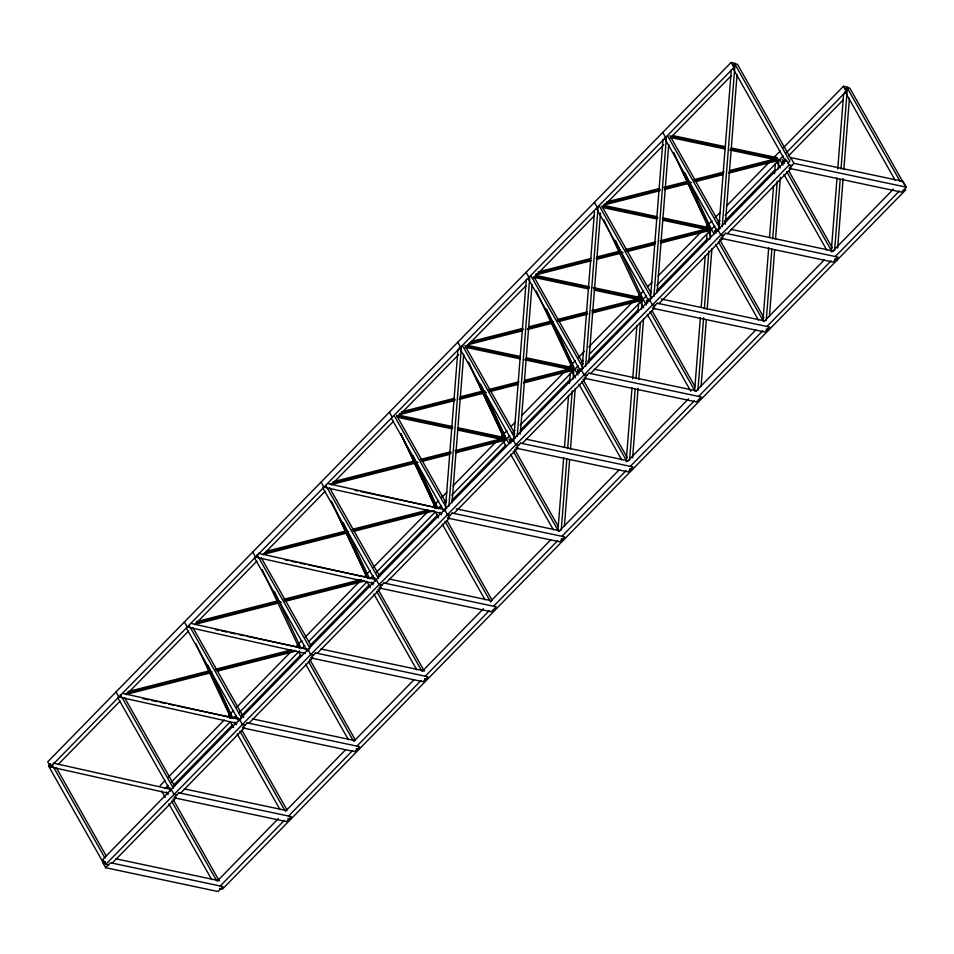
<?xml version="1.0" encoding="UTF-8"?>
<svg xmlns="http://www.w3.org/2000/svg" width="954" height="954" viewBox="0 0 954 954"><rect width="100%" height="100%" fill="white"/><g stroke="black" fill="none" stroke-linecap="round" stroke-linejoin="round"><path stroke-width="1.43" d="M445.363 509.424L457.968 349.391M448.881 506.395L461.474 346.362M452.041 502.543L463.704 354.363M513.598 440.975L526.31 279.45M517.223 436.455L529.816 276.421M520.264 434.082L532.046 284.423M557.959 530.269L563.671 457.658M564.482 447.295L568.572 395.433M569.502 383.568L570.313 373.205M561.226 530.197L566.831 459.077M567.642 448.702L572.197 390.913M573.127 379.06L573.831 370.164M564.386 526.346L569.633 459.673M570.456 449.298L575.238 388.54M582.047 369.544L594.533 211.001M585.565 366.515L598.158 206.481M588.725 362.663L600.495 213.004M626.182 461.808L632.013 387.718M632.705 378.833L636.914 325.493M637.964 312.149L638.655 303.265M629.568 460.257L635.173 389.137M635.984 378.762L640.42 322.452M641.47 309.12L642.173 300.224M632.609 457.896L638.095 388.254M638.798 379.358L643.58 318.6M650.389 299.604L662.994 139.57M653.907 296.575L666.5 136.541M657.067 292.723L668.73 144.543M694.643 390.389L700.355 317.777M701.166 307.415L705.256 255.541M706.306 242.209L706.878 234.803M697.911 390.317L703.635 317.718M704.326 308.822L708.882 251.033M709.812 239.18L710.515 230.284M701.071 386.465L706.318 319.793M707.141 309.418L711.922 248.66M718.732 229.664L731.336 69.63M722.25 226.635L734.962 65.122L732.779 65.17M725.29 224.262L737.072 74.603M762.985 320.449L768.697 247.837M769.508 237.474L773.599 185.601M774.529 173.747L775.34 163.384M766.253 320.377L771.858 249.256M772.668 238.882L777.224 181.093M778.154 169.24L778.858 160.344M769.413 316.525L774.66 249.853M775.483 239.478L780.384 177.241M831.208 251.987L837.04 177.897M837.743 169.013L843.682 93.444M834.595 250.437L840.2 179.316M841.011 168.941L847.307 88.925L845.125 88.972M837.648 248.076L843.121 178.422M843.825 169.538L849.418 98.417M50.049 763.856L49.441 766.67L168.584 793.263M731.122 62.475L47.7 761.876L50.55 766.909L733.972 67.507L731.122 62.475L735.474 63.393M50.347 764.094L48.535 765.955L103.7 863.453L105.512 861.593M732.863 65.623L734.687 63.751L737.502 64.347L791.212 159.282M58.015 764.655L120.144 701.071M126.357 694.715L188.487 631.131M194.699 624.775L256.829 561.19M263.042 554.834L325.171 491.25M331.384 484.894L393.513 421.31M397.651 417.077L458.743 354.554M464.956 348.198L526.048 285.675M533.298 278.258L594.39 215.735M602.678 207.256L663.769 144.734M669.982 138.366L731.074 75.855M160.057 785.679L165.233 780.384M168.333 777.2L224.25 719.984M233.575 710.444L228.4 715.739L229.819 718.255M236.675 707.26L290.529 652.154M296.742 645.798L301.917 640.504M305.018 637.32L359.897 581.153M365.084 575.858L370.259 570.564M373.36 567.38L427.213 512.274M438.601 500.623L433.426 505.918L434.845 508.434M441.702 497.439L446.877 492.145M453.09 485.789L495.555 442.334M497.618 440.223L506.944 430.683M511.082 426.438L515.232 422.205M521.444 415.849L575.286 360.743M578.386 357.559L584.599 351.203M588.749 346.958L643.628 290.803M647.766 286.558L651.916 282.324M658.129 275.968L700.582 232.514M702.645 230.391L711.97 220.863M715.071 217.679L720.258 212.384M726.471 206.028L780.312 150.923M783.413 147.739L843.479 86.277L847.832 87.196M845.22 89.426L847.045 87.565L849.847 88.162L905.012 185.66M164.97 788.6L168.083 785.416M171.183 782.244L230.212 721.832M233.313 718.66L236.425 715.476M239.526 712.304L299.592 650.843M301.655 648.72L304.767 645.536M308.905 641.303L366.896 581.952M369.997 578.78L373.109 575.596M376.21 572.424L435.239 512.012M438.339 508.84L441.452 505.656M444.552 502.484L446.627 500.361M451.802 495.066L509.794 435.716M512.894 432.544L514.969 430.421M520.145 425.126L578.136 365.776M581.236 362.603L583.311 360.481M589.524 354.125L646.478 295.835M656.829 285.246L714.82 225.895M717.921 222.723L719.996 220.601M725.171 215.306L783.162 155.955M786.263 152.783L846.329 91.31L843.479 86.277M173.473 785.285L232.49 724.873M241.815 715.345L300.832 654.933M310.157 645.405L369.174 584.993M378.499 575.465L437.516 515.053M452.017 500.218L505.858 445.113M510.008 440.879L512.071 438.757M520.359 430.278L570.063 379.418M577.313 372L580.414 368.816M587.664 361.399L638.405 309.478M646.693 300.999L648.756 298.876M657.044 290.398L707.785 238.476M715.035 231.059L717.098 228.936M724.348 221.519L775.089 169.597M782.34 162.18L785.44 158.996M788.553 155.824L843.431 99.657M788.028 163.122L789.852 161.262L734.687 63.751M789.137 165.006L786.287 159.974L102.865 859.375L105.715 864.407L789.137 165.006L792.035 165.626M105.667 867.723L110.521 862.762L222.878 886.564L218.025 891.525L105.667 867.723L102.412 861.951M793.943 163.349L789.101 168.321L901.447 192.124L906.3 187.163L903.033 181.391L790.687 157.589L793.943 163.349L906.3 187.163M112.143 863.215L176.335 797.52M180.485 793.275L244.677 727.58M248.827 723.335L313.019 657.64M317.169 653.395L381.361 587.688M385.511 583.454L449.704 517.748M453.854 513.514L518.046 447.808M522.196 443.574L586.388 377.867M590.538 373.634L654.73 307.927M658.88 303.694L723.072 237.987M727.222 233.754L791.415 168.047M217.285 881.067L278.377 818.544M285.628 811.127L345.682 749.653M353.97 741.186L414.036 679.713M422.312 671.246L483.404 608.724M490.654 601.306L550.72 539.833M558.996 531.366L619.063 469.893M627.338 461.426L688.43 398.903M695.681 391.486L755.747 330.012M764.023 321.546L824.089 260.072M832.365 251.606L893.457 189.083M220.135 886.099L284.34 820.392M288.478 816.159L352.682 750.452M356.82 746.219L421.024 680.512M425.162 676.279L489.366 610.572M493.504 606.339L557.708 540.632M561.846 536.398L626.051 470.692M630.189 466.458L694.393 400.752M698.531 396.518L762.735 330.811M766.873 326.578L831.077 260.871M835.215 256.638L899.419 190.931M905.847 189.739L222.425 889.14L219.515 888.532M606.458 202.01L659.512 188.463M663.817 187.366L686.761 181.498M693.928 179.674L724.05 171.982M729.786 170.516L775.674 158.805M604.287 203.977L660.216 189.691M664.521 188.594L690.326 182.011M694.631 180.902L723.311 173.58M729.047 172.125L776.377 160.033M603.965 204.991L659.894 190.717M664.199 189.619L691.447 182.655M695.752 181.558L723.001 174.606M728.737 173.139L776.055 161.059M538.116 271.95L591.17 258.403M596.906 256.936L619.85 251.081M625.586 249.614L655.708 241.922M660.013 240.825L705.9 229.103M535.945 273.917L590.443 260.001M596.178 258.534L621.984 251.951M626.289 250.842L654.969 243.52M660.705 242.066L710.897 229.246M535.623 274.931L591.552 260.657M597.287 259.19L623.105 252.595M627.41 251.498L654.659 244.546M660.395 243.079L707.713 230.999M471.204 341.52L522.828 328.343M528.564 326.876L551.507 321.021M557.243 319.554L587.366 311.863M591.671 310.765L637.558 299.043M488.102 338.145L492.395 337.048M469.034 343.488L523.531 329.571M527.836 328.474L553.642 321.892M557.947 320.782L586.627 313.461M592.362 312.006L641.124 299.556M467.281 344.871L521.778 330.966M527.514 329.5L553.332 322.905M559.068 321.438L587.747 314.116M592.052 313.019L639.371 300.939M401.431 411.83L454.486 398.283M460.222 396.816L484.608 390.591M488.901 389.494L519.024 381.803M524.76 380.336L570.647 368.626M479.981 392.714L482.855 391.975M399.261 413.797L455.189 399.511M459.494 398.414L485.3 391.832M489.605 390.723L518.284 383.401M524.02 381.946L572.782 369.496M398.939 414.811L454.867 400.537M459.172 399.44L486.421 392.476M489.295 391.748L517.974 384.426M523.71 382.959L571.029 370.879M333.089 481.77L414.823 460.901M420.559 459.434L450.682 451.743M454.986 450.646L502.305 438.566M330.919 483.738L416.958 461.772M421.263 460.663L451.373 452.983M455.678 451.886L504.439 439.436M332.028 484.393L418.079 462.416M422.383 461.319L449.632 454.366M455.368 452.9L502.686 440.82M266.178 551.34L346.481 530.841M352.217 529.375L428.227 509.973M264.008 553.308L348.615 531.712M352.92 530.603L430.361 510.831M263.686 554.334L348.305 532.726M354.041 531.259L434.344 510.76M196.405 621.65L278.139 600.781M283.875 599.315L361.316 579.543M195.665 623.248L280.273 601.652M284.578 600.543L363.45 580.414M195.343 624.274L281.394 602.308M284.256 601.569L364.571 581.069M128.063 691.59L209.797 670.722M215.532 669.255L291.542 649.853M238.166 664.413L242.471 663.316M125.892 693.558L211.931 671.592M216.236 670.483L295.108 650.354M127.001 694.214L211.621 672.606M217.357 671.139L296.229 651.01M672.32 135.468L725.612 146.761M731.372 147.977L777.462 157.744M671.568 136.398L724.873 147.691M730.633 148.907L778.166 158.984M670.531 137.459L725.267 149.051M729.595 149.969L777.128 160.045M730.979 229.354L833.247 251.021M603.977 205.408L657.27 216.701M663.03 217.917L709.12 227.684M601.795 206.028L657.962 217.929M662.291 218.848L709.824 228.924M602.189 207.4L656.924 218.991M662.684 220.219L708.786 229.986M723.692 235.566L720.795 234.946L717.945 229.914M834.595 259.059L837.505 259.679M661.205 298.996L764.905 320.961M535.635 275.348L588.928 286.641M593.245 287.548L640.778 297.624M534.884 276.278L589.62 287.869M593.948 288.788L641.482 298.864M533.846 277.34L588.582 288.931M594.342 290.159L640.444 299.926M655.35 305.507L652.453 304.886L649.602 299.854M766.253 328.999L769.162 329.619M594.294 369.234L696.563 390.901M467.293 345.288L520.586 356.581M526.346 357.798L572.436 367.564M466.542 346.219L519.847 357.511M525.606 358.728L573.139 368.804M465.504 347.28L520.24 358.871M524.569 359.789L572.102 369.866M587.008 375.447L584.11 374.827L581.26 369.794M525.952 439.174L628.221 460.842M398.951 415.228L452.244 426.521M458.003 427.738L504.094 437.504M396.769 415.849L452.935 427.75M457.264 428.668L504.797 438.745M397.162 417.22L451.898 428.811M457.658 430.039L503.76 439.806M518.666 445.387L515.768 444.767L512.918 439.734M629.568 468.879L632.478 469.499M456.179 508.816L559.879 530.782M355.091 490.356L357.977 490.964M360.851 491.572L435.751 507.445M450.324 515.327L447.426 514.707L444.576 509.674M561.226 538.819L564.136 539.439M389.268 579.054L491.537 600.734M285.306 559.986L288.191 560.594M291.065 561.214L296.825 562.431M299.711 563.039L305.471 564.255M308.357 564.875L367.409 577.385M381.982 585.267L379.084 584.647L376.234 579.615M320.926 648.994L424.637 670.972M215.521 629.628L218.406 630.236M221.28 630.844L227.052 632.061M229.926 632.681L235.686 633.897M238.572 634.505L244.331 635.722M247.217 636.342L299.067 647.325M313.639 655.207L310.742 654.587L307.892 649.555M424.542 678.711L427.452 679.32M252.583 718.934L354.852 740.614M142.861 698.65L148.621 699.866M151.507 700.474L157.267 701.703M160.141 702.311L165.913 703.527M168.786 704.147L174.546 705.364M177.432 705.972L230.725 717.265M245.297 725.147L242.399 724.527L239.549 719.495M356.2 748.651L359.109 749.26M184.241 788.875L286.51 810.554M176.955 795.087L174.057 794.467L171.207 789.435M287.858 818.592L290.767 819.2M115.899 858.815L219.611 880.792M105.715 864.407L108.613 865.028M438.983 507.134L441.893 507.778M328.093 483.654L445.78 509.913M324.265 487.232L441.952 513.502M372.096 577.397L375.005 578.052M258.295 553.272L375.983 579.531M255.91 557.172L373.61 583.443M191.408 623.534L309.096 649.793M187.568 627.112L305.268 653.383M233.957 716.955L238.321 717.933M123.066 693.475L240.754 719.733M119.226 697.052L236.926 723.323M167.069 787.217L169.979 787.873M53.269 763.093L170.957 789.352M847.045 87.565L900.027 181.212M845.029 91.644L895.114 180.163M733.411 69.117L785.667 161.488M782.232 159.378L784.415 163.229M788.767 170.921L832.317 247.897M780.145 160.069L783.055 165.197M786.68 171.613L831.685 251.152M775.137 156.217L777.987 161.25M776.687 161.584L780.324 167.999M783.949 174.415L826.772 250.103M669.875 135.575L719.96 224.095M667.8 136.255L720.055 228.626M662.78 132.415L665.63 137.448M664.342 137.781L717.325 231.428M714.618 230.606L716.072 233.17M719.698 239.585L763.975 317.837M710.36 227.446L713.986 233.861M718.338 241.553L763.343 321.093M706.795 226.158L709.645 231.19M707.618 230.236L711.255 236.652M715.607 244.355L758.43 320.043M602.26 206.791L650.89 292.747M599.458 206.207L651.713 298.566M594.437 202.355L597.287 207.388M596.727 208.998L648.982 301.369M646.275 300.546L647.73 303.11M652.083 310.801L694.906 386.501M642.018 297.386L646.371 305.077M649.996 311.493L695.001 391.033M638.453 296.098L641.303 301.13M640.003 301.464L643.64 307.88M647.265 314.295L690.815 391.271M533.918 276.732L583.276 363.975M531.116 276.147L583.371 368.506M526.095 272.295L528.945 277.328M528.385 278.938L580.64 371.309M577.206 369.198L579.388 373.05M583.013 379.465L627.291 457.717M575.119 369.89L578.029 375.017M581.654 381.433L626.659 460.973M570.11 366.038L572.96 371.07M571.661 371.404L575.298 377.82M578.923 384.235L621.746 459.923M464.848 345.396L514.933 433.915M462.773 346.087L515.029 438.446M457.753 342.236L460.603 347.268M459.315 347.602L512.298 441.249M508.864 439.138L511.046 442.99M514.671 449.406L558.221 526.381M505.334 437.266L508.959 443.682M513.312 451.373L558.317 530.913M501.768 435.978L504.618 441.01M502.591 440.056L506.228 446.472M510.581 454.176L553.403 529.864M396.506 415.336L445.864 502.567M394.431 416.027L446.687 508.387M389.411 412.176L392.261 417.208M391.689 418.818L443.956 511.189M447.056 520.622L492.061 600.173M439.889 512.334L441.344 514.898M444.969 521.313L490.702 602.141M435.704 512.56L438.613 517.7M442.239 524.116L485.061 599.804M329.619 487.84L379.704 576.359M326.089 485.968L378.344 578.327M321.069 482.116L323.919 487.148M322.631 487.482L375.614 581.129M377.987 589.286L423.707 670.113M371.547 582.274L373.002 584.838M376.627 591.253L421.632 670.793M366.634 581.224L370.259 587.64M373.896 594.056L416.719 669.744M261.277 557.78L311.362 646.299M257.02 554.62L310.002 648.267M252.727 552.056L255.577 557.088M254.289 557.422L307.271 651.069M309.645 659.226L355.365 740.054M308.285 661.194L353.29 740.733M299.019 652.441L301.202 656.292M305.554 663.996L348.377 739.684M192.935 627.72L243.747 717.527M189.405 625.848L241.66 718.207M184.384 621.996L187.234 627.028M186.662 628.638L238.929 721.009M242.03 730.442L287.023 809.994M234.863 722.154L236.318 724.718M239.943 731.134L284.948 810.673M230.677 722.393L233.575 727.52M237.212 733.936L280.035 809.624M124.592 697.66L174.677 786.179M120.335 694.5L173.318 788.147M116.042 691.936L118.892 696.969M117.604 697.302L170.587 790.949M172.96 799.106L218.681 879.934M166.521 792.094L167.976 794.658M171.601 801.074L216.606 880.614M161.608 791.045L165.233 797.461M168.87 803.876L211.693 879.564M56.25 767.6L106.335 856.12M51.993 764.44L104.976 858.087M685.055 173.115L710.837 228.03M673.56 152.473L709.394 228.805M673.488 152.58L708.691 227.577M615.461 240.384L642.495 297.97M603.882 219.837L641.052 298.745M546.487 308.977L574.153 367.91M552.712 322.476L573.449 366.67M536.243 291.018L572.71 368.685M480.661 384.271L505.811 437.85M484.37 392.416L505.107 436.61M468.521 362.293L504.368 438.625M468.462 362.401L503.664 437.397M412.951 455.559L437.469 507.79M417.28 465.039L436.765 506.55M400.811 433.569L436.026 508.565M400.74 433.676L435.322 507.337M343.345 522.816L369.126 577.73M331.837 502.174L367.684 578.506M331.145 500.933L366.98 577.277M274.382 591.42L300.784 647.671M262.171 569.538L299.341 648.446M207.924 665.379L232.442 717.611M211.621 673.512L231.739 716.371M195.713 643.497L230.999 718.386M178.863 792.822L174.01 797.782L286.367 821.585L291.22 816.624L178.863 792.822M247.205 722.882L242.352 727.842L354.709 751.645L359.563 746.684L247.205 722.882M315.547 652.941L310.694 657.902L423.051 681.705L427.905 676.744L315.547 652.941M383.89 583.001L379.036 587.962L491.393 611.764L496.247 606.804L383.89 583.001M452.232 513.061L447.378 518.022L559.736 541.824L564.589 536.863L452.232 513.061M520.574 443.121L515.72 448.082L628.078 471.884L632.931 466.923L520.574 443.121M588.916 373.181L584.063 378.142L696.42 401.944L701.273 396.983L588.916 373.181M657.258 303.229L652.405 308.202L764.762 332.004L769.616 327.043L657.258 303.229M725.6 233.289L720.747 238.261L833.104 262.064L837.958 257.103L725.6 233.289"/></g></svg>
